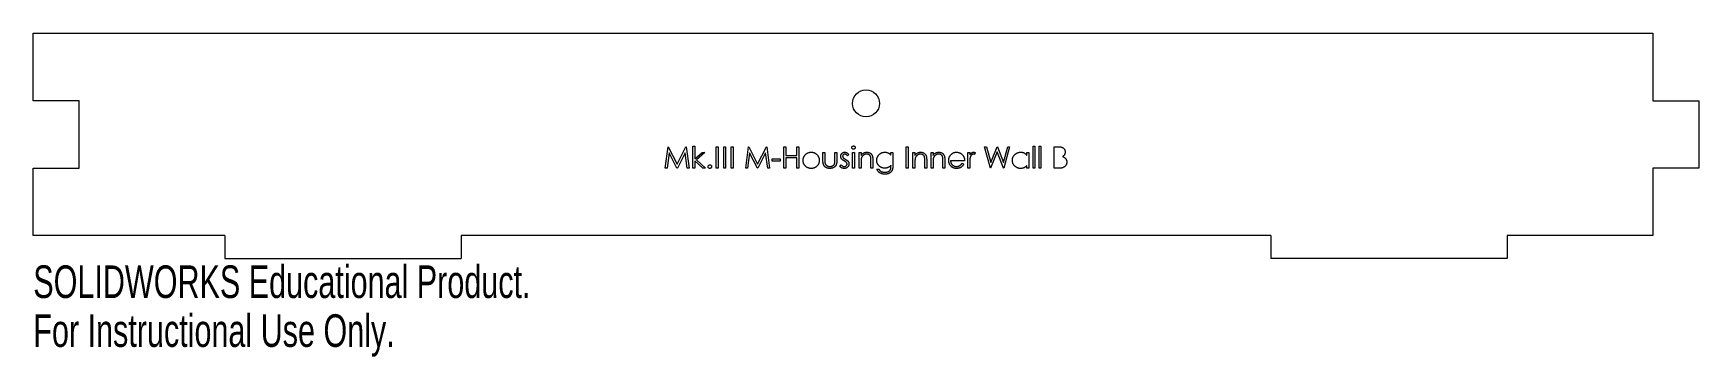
# Model space of a CAD drawing. Header units: millimetres. Extents: x -3 to 243, y -18 to 30.
import ezdxf

# ---------------------------------------------------------------- set-up
doc = ezdxf.new("R2010")
doc.units = ezdxf.units.MM
doc.styles.add('SLDTEXTSTYLE0', font='TXT', dxfattribs={"width": 0.7})

msp = doc.modelspace()

# ---------------------------------------------------------------- linework, layer by layer
at = {"color": 7, "linetype": 'Continuous', "lineweight": 15}
for p, q in [((-3.4, 30), (236.6, 30)), ((-3.4, 20), (-3.4, 30)), ((236.6, 30), (236.6, 20)), ((3.4, 20), (-3.4, 20)), ((3.4, 10), (3.4, 20)), ((236.6, 20), (243.4, 20)), ((243.4, 20), (243.4, 10)), ((90.24, 10), (90.66, 13.18)), ((90.66, 13.18), (90.7, 13.18)), ((90.7, 13.18), (92.02, 10.57)), ((92.02, 10.57), (93.32, 13.18)), ((93.32, 13.18), (93.36, 13.18)), ((93.36, 13.18), (93.79, 10)), ((94.36, 10), (94.36, 13.26)), ((94.36, 13.26), (94.64, 13.26)), ((94.64, 13.26), (94.64, 11.37)), ((97.82, 10), (97.82, 13.18)), ((97.82, 13.18), (98.1, 13.18)), ((98.1, 13.18), (98.1, 10)), ((98.91, 10), (98.91, 13.18)), ((98.91, 13.18), (99.2, 13.18)), ((99.2, 13.18), (99.2, 10)), ((100.01, 10), (100.01, 13.18)), ((100.01, 13.18), (100.3, 13.18)), ((100.3, 13.18), (100.3, 10)), ((102.17, 10), (102.59, 13.18)), ((102.59, 13.18), (102.63, 13.18)), ((102.63, 13.18), (103.94, 10.57)), ((103.94, 10.57), (105.25, 13.18)), ((105.25, 13.18), (105.29, 13.18)), ((105.29, 13.18), (105.71, 10)), ((107.83, 10), (107.83, 13.18)), ((107.83, 13.18), (108.11, 13.18)), ((108.11, 13.18), (108.11, 11.87)), ((109.74, 11.87), (109.74, 13.18)), ((109.74, 13.18), (110.03, 13.18)), ((110.03, 13.18), (110.03, 10)), ((125.94, 10), (125.94, 13.18)), ((125.94, 13.18), (126.23, 13.18)), ((126.23, 13.18), (126.23, 10)), ((138.43, 10), (137.58, 13.18)), ((137.58, 13.18), (137.88, 13.18)), ((137.88, 13.18), (138.5, 10.85)), ((139.44, 12.43), (138.47, 10)), ((138.5, 10.85), (139.42, 13.18)), ((139.42, 13.18), (139.47, 13.18)), ((140.39, 10), (139.44, 12.43)), ((139.47, 13.18), (140.37, 10.86)), ((140.37, 10.86), (141, 13.18)), ((141.29, 13.18), (140.43, 10)), ((141, 13.18), (141.29, 13.18)), ((144.75, 10), (144.75, 13.26)), ((144.75, 13.26), (145.03, 13.26)), ((145.03, 13.26), (145.03, 10)), ((145.64, 10), (145.64, 13.26)), ((145.64, 13.26), (145.93, 13.26)), ((145.93, 13.26), (145.93, 10)), ((147.88, 10), (147.88, 13.18)), ((147.88, 13.18), (148.5, 13.18)), ((-3.4, 10), (3.4, 10)), ((-3.4, 0), (-3.4, 10)), ((90.53, 10), (90.24, 10)), ((90.83, 12.29), (90.53, 10)), ((91.99, 10), (90.83, 12.29)), ((92.05, 10), (91.99, 10)), ((93.2, 12.28), (92.05, 10)), ((93.5, 10), (93.2, 12.28)), ((93.79, 10), (93.5, 10)), ((94.64, 10), (94.36, 10)), ((94.64, 11.37), (95.7, 12.32)), ((95.82, 10), (94.64, 11.07)), ((94.64, 11.07), (94.64, 10)), ((96.11, 12.32), (94.88, 11.22)), ((94.88, 11.22), (96.23, 10)), ((95.7, 12.32), (96.11, 12.32)), ((96.23, 10), (95.82, 10)), ((98.1, 10), (97.82, 10)), ((99.2, 10), (98.91, 10)), ((100.3, 10), (100.01, 10)), ((102.46, 10), (102.17, 10)), ((102.76, 12.29), (102.46, 10)), ((103.91, 10), (102.76, 12.29)), ((103.98, 10), (103.91, 10)), ((105.12, 12.28), (103.98, 10)), ((105.43, 10), (105.12, 12.28)), ((105.71, 10), (105.43, 10)), ((106.08, 11.06), (106.08, 11.38)), ((106.08, 11.38), (107.3, 11.38)), ((107.3, 11.06), (106.08, 11.06)), ((107.3, 11.38), (107.3, 11.06)), ((108.11, 10), (107.83, 10)), ((108.11, 11.87), (109.74, 11.87)), ((109.74, 11.55), (108.11, 11.55)), ((108.11, 11.55), (108.11, 10)), ((109.74, 10), (109.74, 11.55)), ((110.03, 10), (109.74, 10)), ((113.61, 11.21), (113.61, 12.32)), ((113.61, 12.32), (113.89, 12.32)), ((113.89, 12.32), (113.89, 11.24)), ((115.4, 11.24), (115.4, 12.32)), ((115.4, 12.32), (115.69, 12.32)), ((115.69, 12.32), (115.69, 11.19)), ((116.13, 10.27), (116.32, 10.49)), ((117.44, 12.03), (117.24, 11.83)), ((118.01, 10), (118.01, 12.32)), ((118.01, 12.32), (118.29, 12.32)), ((118.29, 10), (118.01, 10)), ((118.29, 12.32), (118.29, 10)), ((118.98, 10), (118.98, 12.32)), ((118.98, 12.32), (119.27, 12.32)), ((119.27, 10), (118.98, 10)), ((119.27, 12.32), (119.27, 11.9)), ((119.27, 10.84), (119.27, 10)), ((120.73, 10), (120.73, 11.09)), ((121.02, 10), (120.73, 10)), ((121.02, 11.18), (121.02, 10)), ((123.7, 11.91), (123.7, 12.32)), ((123.7, 12.32), (123.99, 12.32)), ((123.7, 10.32), (123.7, 10.44)), ((123.99, 12.32), (123.99, 10.48)), ((126.23, 10), (125.94, 10)), ((126.96, 10), (126.96, 12.32)), ((126.96, 12.32), (127.25, 12.32)), ((127.25, 10), (126.96, 10)), ((127.25, 12.32), (127.25, 11.9)), ((127.25, 10.84), (127.25, 10)), ((128.71, 10), (128.71, 11.09)), ((129, 10), (128.71, 10)), ((129, 11.18), (129, 10)), ((129.65, 10), (129.65, 12.32)), ((129.65, 12.32), (129.93, 12.32)), ((129.93, 10), (129.65, 10)), ((129.93, 12.32), (129.93, 11.9)), ((129.93, 10.84), (129.93, 10)), ((131.4, 10), (131.4, 11.09)), ((131.68, 10), (131.4, 10)), ((131.68, 11.18), (131.68, 10)), ((134.61, 11.1), (132.54, 11.1)), ((134.24, 10.73), (134.49, 10.6)), ((135.1, 10), (135.1, 12.32)), ((135.1, 12.32), (135.39, 12.32)), ((135.39, 10), (135.1, 10)), ((135.39, 12.32), (135.39, 11.98)), ((135.39, 10.78), (135.39, 10)), ((136.2, 12.28), (136.04, 12.03)), ((138.47, 10), (138.43, 10)), ((140.43, 10), (140.39, 10)), ((143.85, 11.89), (143.85, 12.32)), ((143.85, 12.32), (144.14, 12.32)), ((143.85, 10), (143.85, 10.4)), ((144.14, 10), (143.85, 10)), ((144.14, 12.32), (144.14, 10)), ((145.03, 10), (144.75, 10)), ((145.93, 10), (145.64, 10)), ((148.74, 10), (147.88, 10)), ((236.6, 10), (236.6, 0)), ((243.4, 10), (236.6, 10)), ((121.63, 9.84), (121.91, 9.84)), ((25, 0), (-3.4, 0)), ((25, 0), (25, -3.4)), ((60, 0), (60, -3.4)), ((180, 0), (60, 0)), ((180, 0), (180, -3.4)), ((215, 0), (215, -3.4)), ((236.6, 0), (215, 0)), ((25, -3.4), (60, -3.4)), ((215, -3.4), (180, -3.4))]:
    msp.add_line(p, q, dxfattribs=at)
msp.add_circle((120, 19.6), 2, dxfattribs=at)
for points, knots in [([(111, 11.98), (111.03, 12.01), (111.08, 12.07), (111.18, 12.15), (111.28, 12.21), (111.39, 12.27), (111.51, 12.31), (111.63, 12.34), (111.75, 12.36), (111.84, 12.36), (111.88, 12.36)], [0, 0, 0, 0, 0.128498, 0.252713, 0.374819, 0.496436, 0.617911, 0.741288, 0.8687, 1, 1, 1, 1]), ([(111.88, 12.36), (111.92, 12.36), (112.01, 12.36), (112.13, 12.34), (112.25, 12.31), (112.37, 12.27), (112.48, 12.21), (112.58, 12.15), (112.67, 12.07), (112.73, 12.01), (112.76, 11.98)], [0, 0, 0, 0, 0.131751, 0.258332, 0.382134, 0.503804, 0.624693, 0.746871, 0.871514, 1, 1, 1, 1]), ([(116.26, 11.75), (116.26, 11.77), (116.26, 11.82), (116.26, 11.88), (116.28, 11.94), (116.3, 11.99), (116.32, 12.05), (116.35, 12.1), (116.38, 12.14), (116.42, 12.19), (116.46, 12.23), (116.51, 12.26), (116.56, 12.29), (116.61, 12.32), (116.66, 12.34), (116.72, 12.35), (116.78, 12.36), (116.82, 12.36), (116.84, 12.36)], [0, 0, 0, 0, 0.067978, 0.133044, 0.196507, 0.258613, 0.319728, 0.380873, 0.442636, 0.505079, 0.567881, 0.628814, 0.68891, 0.748765, 0.809386, 0.870884, 0.934037, 1, 1, 1, 1]), ([(116.84, 12.36), (116.87, 12.36), (116.92, 12.36), (116.99, 12.34), (117.07, 12.32), (117.14, 12.28), (117.21, 12.23), (117.29, 12.17), (117.36, 12.11), (117.41, 12.06), (117.44, 12.03)], [0, 0, 0, 0, 0.105714, 0.213412, 0.326127, 0.444452, 0.569061, 0.702712, 0.846318, 1, 1, 1, 1]), ([(117.88, 13.05), (117.88, 13.07), (117.89, 13.1), (117.9, 13.15), (117.93, 13.19), (117.96, 13.23), (118, 13.26), (118.05, 13.28), (118.1, 13.29), (118.13, 13.3), (118.15, 13.3)], [0, 0, 0, 0, 0.12329, 0.242149, 0.363437, 0.489745, 0.618115, 0.744894, 0.868932, 1, 1, 1, 1]), ([(118.15, 12.81), (118.13, 12.81), (118.1, 12.81), (118.05, 12.83), (118, 12.85), (117.96, 12.88), (117.93, 12.92), (117.9, 12.96), (117.89, 13), (117.88, 13.04), (117.88, 13.05)], [0, 0, 0, 0, 0.131867, 0.256661, 0.384213, 0.513365, 0.640443, 0.761085, 0.879146, 1, 1, 1, 1]), ([(118.15, 13.3), (118.16, 13.3), (118.2, 13.29), (118.25, 13.28), (118.29, 13.26), (118.34, 13.23), (118.37, 13.19), (118.39, 13.15), (118.41, 13.1), (118.41, 13.07), (118.41, 13.05)], [0, 0, 0, 0, 0.1318993, 0.2582841, 0.3843411, 0.5119796, 0.638632, 0.7592298, 0.8774122, 1, 1, 1, 1]), ([(118.41, 13.05), (118.41, 13.04), (118.41, 13), (118.39, 12.96), (118.37, 12.92), (118.34, 12.88), (118.29, 12.85), (118.25, 12.82), (118.2, 12.81), (118.16, 12.81), (118.15, 12.81)], [0, 0, 0, 0, 0.120162, 0.237546, 0.357497, 0.484917, 0.613329, 0.74015, 0.867301, 1, 1, 1, 1]), ([(119.27, 11.9), (119.3, 11.94), (119.36, 12.01), (119.46, 12.11), (119.56, 12.19), (119.67, 12.25), (119.78, 12.3), (119.9, 12.34), (120.02, 12.36), (120.11, 12.36), (120.15, 12.36)], [0, 0, 0, 0, 0.140976, 0.273569, 0.398988, 0.51993, 0.63811, 0.756589, 0.87686, 1, 1, 1, 1]), ([(120.15, 12.36), (120.19, 12.36), (120.28, 12.36), (120.4, 12.33), (120.51, 12.29), (120.62, 12.23), (120.71, 12.16), (120.8, 12.08), (120.87, 11.98), (120.91, 11.89), (120.94, 11.82), (120.96, 11.75), (120.98, 11.67), (120.99, 11.59), (121, 11.5), (121.01, 11.4), (121.02, 11.3), (121.02, 11.22), (121.02, 11.18)], [0, 0, 0, 0, 0.07724, 0.151178, 0.223488, 0.295543, 0.366976, 0.437131, 0.507044, 0.57856, 0.616614, 0.658756, 0.704491, 0.754803, 0.809332, 0.868274, 0.932073, 1, 1, 1, 1]), ([(121.59, 11.17), (121.59, 11.19), (121.59, 11.25), (121.6, 11.32), (121.61, 11.4), (121.63, 11.48), (121.65, 11.55), (121.68, 11.62), (121.71, 11.69), (121.75, 11.76), (121.79, 11.83), (121.83, 11.89), (121.88, 11.95), (121.94, 12.01), (121.99, 12.06), (122.06, 12.11), (122.12, 12.16), (122.19, 12.2), (122.26, 12.24), (122.33, 12.27), (122.41, 12.3), (122.48, 12.32), (122.55, 12.34), (122.63, 12.35), (122.71, 12.36), (122.76, 12.36), (122.79, 12.36)], [0, 0, 0, 0, 0.042034, 0.083905, 0.125069, 0.166158, 0.20721, 0.248491, 0.289878, 0.33217, 0.374476, 0.416225, 0.45761, 0.499073, 0.540553, 0.582249, 0.62455, 0.667433, 0.710323, 0.752467, 0.794065, 0.835216, 0.876228, 0.917446, 0.958643, 1, 1, 1, 1]), ([(122.79, 12.36), (122.83, 12.36), (122.91, 12.36), (123.04, 12.34), (123.16, 12.31), (123.27, 12.26), (123.39, 12.2), (123.5, 12.13), (123.6, 12.03), (123.67, 11.95), (123.7, 11.91)], [0, 0, 0, 0, 0.120911, 0.238762, 0.354755, 0.470359, 0.589144, 0.716329, 0.852445, 1, 1, 1, 1]), ([(127.25, 11.9), (127.28, 11.94), (127.33, 12.01), (127.43, 12.11), (127.54, 12.19), (127.65, 12.25), (127.76, 12.3), (127.88, 12.34), (128, 12.36), (128.09, 12.36), (128.13, 12.36)], [0, 0, 0, 0, 0.140976, 0.273569, 0.398988, 0.51993, 0.63811, 0.756589, 0.87686, 1, 1, 1, 1]), ([(128.13, 12.36), (128.17, 12.36), (128.26, 12.36), (128.38, 12.33), (128.49, 12.29), (128.6, 12.23), (128.69, 12.16), (128.78, 12.08), (128.85, 11.98), (128.89, 11.89), (128.92, 11.82), (128.94, 11.75), (128.96, 11.67), (128.97, 11.59), (128.98, 11.5), (128.99, 11.4), (129, 11.3), (129, 11.22), (129, 11.18)], [0, 0, 0, 0, 0.0772404, 0.1511781, 0.223488, 0.2955426, 0.3669763, 0.4371305, 0.5070436, 0.5785597, 0.6166135, 0.6587562, 0.7044912, 0.7548031, 0.8093316, 0.8682745, 0.9320729, 1, 1, 1, 1]), ([(129.93, 11.9), (129.96, 11.94), (130.02, 12.01), (130.12, 12.11), (130.22, 12.19), (130.33, 12.25), (130.45, 12.3), (130.56, 12.34), (130.69, 12.36), (130.77, 12.36), (130.81, 12.36)], [0, 0, 0, 0, 0.140976, 0.273569, 0.398988, 0.51993, 0.63811, 0.756589, 0.87686, 1, 1, 1, 1]), ([(130.81, 12.36), (130.86, 12.36), (130.94, 12.36), (131.06, 12.33), (131.18, 12.29), (131.28, 12.23), (131.38, 12.16), (131.46, 12.08), (131.53, 11.98), (131.58, 11.89), (131.61, 11.82), (131.63, 11.75), (131.65, 11.67), (131.66, 11.59), (131.67, 11.5), (131.68, 11.4), (131.68, 11.3), (131.68, 11.22), (131.68, 11.18)], [0, 0, 0, 0, 0.0772404, 0.1511781, 0.223488, 0.2955426, 0.3669763, 0.4371305, 0.5070436, 0.5785597, 0.6166135, 0.6587562, 0.7044912, 0.7548031, 0.8093316, 0.8682745, 0.9320729, 1, 1, 1, 1]), ([(132.52, 11.93), (132.55, 11.96), (132.6, 12.03), (132.7, 12.12), (132.8, 12.19), (132.91, 12.26), (133.03, 12.3), (133.16, 12.34), (133.29, 12.36), (133.38, 12.36), (133.43, 12.36)], [0, 0, 0, 0, 0.128835, 0.253589, 0.374643, 0.49534, 0.616325, 0.739759, 0.866842, 1, 1, 1, 1]), ([(133.43, 12.36), (133.47, 12.36), (133.57, 12.36), (133.7, 12.33), (133.83, 12.3), (133.95, 12.25), (134.07, 12.18), (134.17, 12.1), (134.27, 12.01), (134.33, 11.94), (134.36, 11.9)], [0, 0, 0, 0, 0.13204, 0.259033, 0.38188, 0.502258, 0.622752, 0.744743, 0.870109, 1, 1, 1, 1]), ([(135.39, 11.98), (135.41, 12.01), (135.45, 12.07), (135.51, 12.15), (135.58, 12.22), (135.65, 12.27), (135.73, 12.31), (135.8, 12.34), (135.88, 12.36), (135.93, 12.36), (135.95, 12.36)], [0, 0, 0, 0, 0.160059, 0.306112, 0.438367, 0.560541, 0.675317, 0.786114, 0.892842, 1, 1, 1, 1]), ([(135.95, 12.36), (135.97, 12.36), (136.01, 12.36), (136.07, 12.34), (136.14, 12.32), (136.18, 12.29), (136.2, 12.28)], [0, 0, 0, 0, 0.225278, 0.463523, 0.720324, 1, 1, 1, 1]), ([(141.7, 11.17), (141.7, 11.21), (141.7, 11.29), (141.72, 11.4), (141.74, 11.52), (141.78, 11.63), (141.83, 11.73), (141.9, 11.83), (141.97, 11.92), (142.05, 12.01), (142.14, 12.09), (142.24, 12.16), (142.34, 12.23), (142.45, 12.27), (142.56, 12.31), (142.67, 12.34), (142.79, 12.36), (142.87, 12.36), (142.91, 12.36)], [0, 0, 0, 0, 0.063775, 0.126079, 0.186904, 0.247574, 0.308003, 0.369132, 0.432033, 0.496791, 0.561611, 0.624914, 0.686726, 0.748079, 0.809582, 0.871631, 0.934886, 1, 1, 1, 1]), ([(142.91, 12.36), (142.96, 12.36), (143.05, 12.36), (143.19, 12.34), (143.32, 12.3), (143.44, 12.25), (143.56, 12.19), (143.66, 12.1), (143.76, 12.01), (143.82, 11.93), (143.85, 11.89)], [0, 0, 0, 0, 0.129862, 0.254654, 0.376015, 0.495255, 0.614798, 0.738106, 0.865196, 1, 1, 1, 1]), ([(148.5, 13.18), (148.53, 13.17), (148.59, 13.17), (148.68, 13.17), (148.76, 13.16), (148.83, 13.15), (148.9, 13.14), (148.97, 13.13), (149.02, 13.11), (149.09, 13.08), (149.17, 13.04), (149.26, 12.97), (149.33, 12.89), (149.4, 12.81), (149.45, 12.71), (149.48, 12.61), (149.51, 12.5), (149.51, 12.43), (149.51, 12.39)], [0, 0, 0, 0, 0.062594, 0.121323, 0.17668, 0.228365, 0.276868, 0.321879, 0.364099, 0.403356, 0.477968, 0.550535, 0.623584, 0.698175, 0.773354, 0.847281, 0.922818, 1, 1, 1, 1]), ([(149.51, 12.39), (149.51, 12.35), (149.51, 12.28), (149.49, 12.18), (149.46, 12.09), (149.42, 12), (149.37, 11.91), (149.3, 11.84), (149.23, 11.77), (149.17, 11.73), (149.14, 11.71)], [0, 0, 0, 0, 0.130569, 0.256581, 0.380552, 0.503623, 0.625739, 0.747549, 0.871766, 1, 1, 1, 1]), ([(96.59, 10.22), (96.6, 10.24), (96.6, 10.28), (96.61, 10.33), (96.64, 10.37), (96.67, 10.41), (96.71, 10.45), (96.76, 10.47), (96.81, 10.49), (96.84, 10.49), (96.86, 10.49)], [0, 0, 0, 0, 0.129097, 0.252046, 0.373905, 0.501038, 0.628171, 0.751376, 0.872426, 1, 1, 1, 1]), ([(96.86, 9.96), (96.84, 9.96), (96.81, 9.96), (96.76, 9.98), (96.71, 10), (96.67, 10.04), (96.64, 10.08), (96.61, 10.12), (96.6, 10.17), (96.6, 10.21), (96.59, 10.22)], [0, 0, 0, 0, 0.127757, 0.249414, 0.372796, 0.500111, 0.62861, 0.750643, 0.873768, 1, 1, 1, 1]), ([(96.86, 10.49), (96.88, 10.49), (96.91, 10.49), (96.96, 10.47), (97.01, 10.45), (97.05, 10.41), (97.08, 10.37), (97.11, 10.33), (97.12, 10.28), (97.12, 10.24), (97.12, 10.22)], [0, 0, 0, 0, 0.127519, 0.249986, 0.371792, 0.49887, 0.625948, 0.748492, 0.870959, 1, 1, 1, 1]), ([(97.12, 10.22), (97.12, 10.21), (97.12, 10.17), (97.11, 10.12), (97.08, 10.08), (97.05, 10.04), (97.01, 10), (96.96, 9.98), (96.91, 9.96), (96.88, 9.96), (96.86, 9.96)], [0, 0, 0, 0, 0.1261777, 0.2488206, 0.37154, 0.4999837, 0.6272442, 0.7492255, 0.872298, 1, 1, 1, 1]), ([(110.68, 11.15), (110.68, 11.19), (110.68, 11.27), (110.7, 11.38), (110.72, 11.49), (110.76, 11.6), (110.8, 11.7), (110.86, 11.8), (110.92, 11.89), (110.97, 11.95), (111, 11.98)], [0, 0, 0, 0, 0.1289191, 0.2552377, 0.3786786, 0.5010879, 0.6227137, 0.7462408, 0.871589, 1, 1, 1, 1]), ([(111.88, 9.96), (111.84, 9.96), (111.75, 9.96), (111.63, 9.98), (111.51, 10.01), (111.4, 10.05), (111.29, 10.1), (111.19, 10.16), (111.1, 10.23), (111.01, 10.32), (110.94, 10.41), (110.87, 10.5), (110.81, 10.6), (110.76, 10.7), (110.72, 10.81), (110.7, 10.92), (110.68, 11.04), (110.68, 11.11), (110.68, 11.15)], [0, 0, 0, 0, 0.068742, 0.134635, 0.198324, 0.260825, 0.322714, 0.384555, 0.446913, 0.510958, 0.574931, 0.636685, 0.697483, 0.757134, 0.816966, 0.876818, 0.937663, 1, 1, 1, 1]), ([(113.08, 11.15), (113.08, 11.11), (113.08, 11.04), (113.06, 10.92), (113.03, 10.81), (113, 10.7), (112.95, 10.6), (112.89, 10.5), (112.82, 10.41), (112.75, 10.32), (112.66, 10.23), (112.57, 10.16), (112.47, 10.1), (112.36, 10.05), (112.25, 10.01), (112.13, 9.98), (112.01, 9.96), (111.92, 9.96), (111.88, 9.96)], [0, 0, 0, 0, 0.062416, 0.123337, 0.183265, 0.243172, 0.302898, 0.363774, 0.425605, 0.489659, 0.553785, 0.616222, 0.677854, 0.739517, 0.802097, 0.865866, 0.931508, 1, 1, 1, 1]), ([(112.76, 11.98), (112.79, 11.95), (112.84, 11.89), (112.9, 11.8), (112.96, 11.7), (113, 11.6), (113.04, 11.49), (113.06, 11.38), (113.08, 11.27), (113.08, 11.19), (113.08, 11.15)], [0, 0, 0, 0, 0.128157, 0.253834, 0.376506, 0.498534, 0.621368, 0.744565, 0.870634, 1, 1, 1, 1]), ([(114.65, 9.96), (114.62, 9.96), (114.57, 9.96), (114.48, 9.97), (114.41, 9.98), (114.33, 9.99), (114.26, 10.01), (114.19, 10.03), (114.13, 10.06), (114.07, 10.09), (114.01, 10.13), (113.96, 10.17), (113.91, 10.21), (113.87, 10.26), (113.83, 10.31), (113.79, 10.36), (113.75, 10.42), (113.72, 10.48), (113.7, 10.54), (113.67, 10.62), (113.65, 10.7), (113.64, 10.78), (113.62, 10.88), (113.62, 10.98), (113.61, 11.1), (113.61, 11.17), (113.61, 11.21)], [0, 0, 0, 0, 0.0451517, 0.0887273, 0.1305341, 0.1710707, 0.2100958, 0.2477692, 0.2848494, 0.3209855, 0.3563874, 0.3915493, 0.4261914, 0.4605111, 0.4949714, 0.5295336, 0.5645757, 0.6000962, 0.6375349, 0.6782134, 0.7225827, 0.7701823, 0.8218793, 0.877067, 0.936524, 1, 1, 1, 1]), ([(113.89, 11.24), (113.89, 11.21), (113.89, 11.15), (113.9, 11.07), (113.9, 10.99), (113.91, 10.91), (113.91, 10.85), (113.92, 10.79), (113.93, 10.74), (113.94, 10.72), (113.94, 10.7)], [0, 0, 0, 0, 0.173617, 0.33212, 0.477936, 0.609932, 0.727032, 0.831671, 0.921715, 1, 1, 1, 1]), ([(113.94, 10.7), (113.95, 10.68), (113.96, 10.65), (113.98, 10.6), (114.01, 10.56), (114.04, 10.51), (114.07, 10.47), (114.11, 10.43), (114.15, 10.4), (114.21, 10.36), (114.3, 10.31), (114.41, 10.27), (114.53, 10.25), (114.61, 10.25), (114.65, 10.24)], [0, 0, 0, 0, 0.060487, 0.119716, 0.178086, 0.235971, 0.29461, 0.353536, 0.413161, 0.474545, 0.599234, 0.727029, 0.859695, 1, 1, 1, 1]), ([(115.69, 11.19), (115.68, 11.15), (115.68, 11.08), (115.68, 10.97), (115.67, 10.87), (115.66, 10.78), (115.64, 10.69), (115.62, 10.61), (115.6, 10.54), (115.57, 10.47), (115.54, 10.41), (115.51, 10.36), (115.47, 10.31), (115.43, 10.26), (115.38, 10.21), (115.33, 10.17), (115.28, 10.13), (115.23, 10.09), (115.17, 10.06), (115.1, 10.03), (115.04, 10.01), (114.97, 9.99), (114.89, 9.98), (114.81, 9.97), (114.73, 9.96), (114.68, 9.96), (114.65, 9.96)], [0, 0, 0, 0, 0.06221, 0.120696, 0.1755485, 0.2261906, 0.2737107, 0.3173021, 0.3578373, 0.3954278, 0.4310885, 0.4660975, 0.5010152, 0.5354236, 0.5701735, 0.6047651, 0.640093, 0.6759387, 0.7122248, 0.7494555, 0.7876011, 0.8267838, 0.8678286, 0.9101595, 0.9539387, 1, 1, 1, 1]), ([(114.65, 10.24), (114.69, 10.25), (114.78, 10.25), (114.89, 10.27), (115, 10.31), (115.1, 10.36), (115.19, 10.43), (115.26, 10.5), (115.31, 10.58), (115.34, 10.65), (115.35, 10.68)], [0, 0, 0, 0, 0.144632, 0.279837, 0.408371, 0.533043, 0.653596, 0.770016, 0.884339, 1, 1, 1, 1]), ([(115.35, 10.68), (115.36, 10.69), (115.37, 10.72), (115.37, 10.77), (115.38, 10.82), (115.39, 10.89), (115.39, 10.97), (115.4, 11.05), (115.4, 11.14), (115.4, 11.21), (115.4, 11.24)], [0, 0, 0, 0, 0.069693, 0.154074, 0.254591, 0.371465, 0.504755, 0.653494, 0.818953, 1, 1, 1, 1]), ([(116.8, 9.96), (116.76, 9.96), (116.7, 9.96), (116.61, 9.98), (116.51, 10), (116.42, 10.04), (116.34, 10.09), (116.26, 10.14), (116.19, 10.2), (116.15, 10.25), (116.13, 10.27)], [0, 0, 0, 0, 0.126743, 0.251724, 0.377219, 0.504694, 0.631458, 0.755401, 0.877701, 1, 1, 1, 1]), ([(116.36, 11.39), (116.34, 11.42), (116.31, 11.47), (116.28, 11.56), (116.26, 11.66), (116.26, 11.72), (116.26, 11.75)], [0, 0, 0, 0, 0.246252, 0.492591, 0.74057, 1, 1, 1, 1]), ([(116.32, 10.49), (116.34, 10.47), (116.37, 10.43), (116.43, 10.38), (116.49, 10.34), (116.54, 10.3), (116.6, 10.28), (116.66, 10.26), (116.72, 10.25), (116.76, 10.24), (116.78, 10.24)], [0, 0, 0, 0, 0.147476, 0.285904, 0.417172, 0.540501, 0.659238, 0.775006, 0.887229, 1, 1, 1, 1]), ([(116.76, 11.08), (116.74, 11.09), (116.69, 11.12), (116.63, 11.16), (116.57, 11.2), (116.51, 11.24), (116.47, 11.28), (116.43, 11.32), (116.39, 11.35), (116.37, 11.38), (116.36, 11.39)], [0, 0, 0, 0, 0.157762, 0.30595, 0.443775, 0.572824, 0.692154, 0.802296, 0.905564, 1, 1, 1, 1]), ([(116.84, 12.08), (116.82, 12.07), (116.78, 12.07), (116.73, 12.05), (116.67, 12.02), (116.63, 11.98), (116.59, 11.93), (116.56, 11.88), (116.54, 11.82), (116.54, 11.78), (116.54, 11.76)], [0, 0, 0, 0, 0.1249585, 0.2459006, 0.369166, 0.4985108, 0.6285039, 0.7510283, 0.8737242, 1, 1, 1, 1]), ([(116.54, 11.76), (116.54, 11.75), (116.54, 11.71), (116.56, 11.65), (116.58, 11.6), (116.61, 11.57), (116.62, 11.55)], [0, 0, 0, 0, 0.2400399, 0.4794032, 0.7317567, 1, 1, 1, 1]), ([(116.62, 11.55), (116.63, 11.54), (116.64, 11.53), (116.67, 11.5), (116.7, 11.47), (116.74, 11.44), (116.79, 11.41), (116.84, 11.38), (116.89, 11.35), (116.93, 11.33), (116.95, 11.31)], [0, 0, 0, 0, 0.083425, 0.17756, 0.283982, 0.402217, 0.533568, 0.676121, 0.831649, 1, 1, 1, 1]), ([(117.11, 10.84), (117.11, 10.85), (117.09, 10.86), (117.06, 10.89), (117.03, 10.92), (116.99, 10.95), (116.94, 10.98), (116.88, 11.01), (116.83, 11.04), (116.78, 11.07), (116.76, 11.08)], [0, 0, 0, 0, 0.076875, 0.167462, 0.27227, 0.389551, 0.520801, 0.666263, 0.825545, 1, 1, 1, 1]), ([(116.78, 10.24), (116.81, 10.25), (116.86, 10.25), (116.94, 10.27), (117.01, 10.3), (117.07, 10.35), (117.13, 10.41), (117.16, 10.48), (117.19, 10.54), (117.19, 10.59), (117.19, 10.62)], [0, 0, 0, 0, 0.134042, 0.261896, 0.387836, 0.517686, 0.644509, 0.764718, 0.880291, 1, 1, 1, 1]), ([(117.48, 10.63), (117.48, 10.61), (117.47, 10.56), (117.47, 10.5), (117.45, 10.43), (117.43, 10.37), (117.4, 10.31), (117.37, 10.26), (117.33, 10.2), (117.28, 10.15), (117.23, 10.11), (117.18, 10.07), (117.12, 10.03), (117.06, 10.01), (117, 9.99), (116.94, 9.97), (116.87, 9.96), (116.82, 9.96), (116.8, 9.96)], [0, 0, 0, 0, 0.064548, 0.127199, 0.188597, 0.24864, 0.309525, 0.370037, 0.431889, 0.495704, 0.559519, 0.621372, 0.682397, 0.743568, 0.805498, 0.86864, 0.933066, 1, 1, 1, 1]), ([(117.24, 11.83), (117.23, 11.85), (117.19, 11.89), (117.14, 11.94), (117.09, 11.98), (117.04, 12.02), (116.99, 12.04), (116.94, 12.06), (116.89, 12.07), (116.86, 12.08), (116.84, 12.08)], [0, 0, 0, 0, 0.158223, 0.305036, 0.441309, 0.565963, 0.683525, 0.793334, 0.898518, 1, 1, 1, 1]), ([(116.95, 11.31), (116.97, 11.3), (117.02, 11.27), (117.09, 11.23), (117.15, 11.19), (117.21, 11.15), (117.26, 11.11), (117.3, 11.07), (117.34, 11.03), (117.36, 11), (117.37, 10.99)], [0, 0, 0, 0, 0.158989, 0.307115, 0.446213, 0.574876, 0.694152, 0.804581, 0.906593, 1, 1, 1, 1]), ([(117.19, 10.62), (117.19, 10.64), (117.19, 10.68), (117.17, 10.74), (117.15, 10.79), (117.13, 10.82), (117.11, 10.84)], [0, 0, 0, 0, 0.2534754, 0.5004533, 0.7455781, 1, 1, 1, 1]), ([(117.37, 10.99), (117.38, 10.96), (117.42, 10.91), (117.45, 10.82), (117.47, 10.73), (117.47, 10.66), (117.48, 10.63)], [0, 0, 0, 0, 0.248839, 0.495235, 0.743336, 1, 1, 1, 1]), ([(119.31, 11.46), (119.31, 11.45), (119.3, 11.41), (119.29, 11.36), (119.28, 11.29), (119.28, 11.22), (119.27, 11.14), (119.27, 11.04), (119.27, 10.94), (119.27, 10.88), (119.27, 10.84)], [0, 0, 0, 0, 0.076995, 0.167615, 0.271052, 0.38946, 0.520843, 0.666399, 0.826094, 1, 1, 1, 1]), ([(120.1, 12.08), (120.08, 12.08), (120.03, 12.07), (119.96, 12.07), (119.9, 12.05), (119.84, 12.03), (119.77, 12.01), (119.71, 11.98), (119.66, 11.94), (119.6, 11.9), (119.55, 11.85), (119.5, 11.81), (119.46, 11.76), (119.42, 11.7), (119.38, 11.65), (119.35, 11.59), (119.33, 11.53), (119.32, 11.48), (119.31, 11.46)], [0, 0, 0, 0, 0.063986, 0.126627, 0.188984, 0.25023, 0.312351, 0.374574, 0.438148, 0.50292, 0.567974, 0.630771, 0.692935, 0.754398, 0.815218, 0.876117, 0.938015, 1, 1, 1, 1]), ([(120.7, 11.62), (120.69, 11.66), (120.67, 11.72), (120.62, 11.82), (120.57, 11.9), (120.5, 11.96), (120.41, 12.02), (120.32, 12.05), (120.21, 12.07), (120.14, 12.07), (120.1, 12.08)], [0, 0, 0, 0, 0.13552, 0.260833, 0.378476, 0.493178, 0.609281, 0.729981, 0.859261, 1, 1, 1, 1]), ([(120.73, 11.09), (120.73, 11.12), (120.73, 11.18), (120.73, 11.27), (120.73, 11.35), (120.72, 11.42), (120.72, 11.48), (120.71, 11.53), (120.71, 11.58), (120.7, 11.61), (120.7, 11.62)], [0, 0, 0, 0, 0.17885, 0.34211, 0.489826, 0.623254, 0.74008, 0.841483, 0.928908, 1, 1, 1, 1]), ([(122.78, 10), (122.75, 10), (122.7, 10), (122.62, 10.01), (122.54, 10.02), (122.47, 10.04), (122.39, 10.06), (122.32, 10.09), (122.25, 10.12), (122.18, 10.16), (122.11, 10.2), (122.04, 10.24), (121.98, 10.29), (121.93, 10.34), (121.87, 10.4), (121.83, 10.45), (121.78, 10.52), (121.74, 10.58), (121.7, 10.65), (121.67, 10.72), (121.65, 10.79), (121.62, 10.86), (121.61, 10.94), (121.6, 11.01), (121.59, 11.09), (121.59, 11.14), (121.59, 11.17)], [0, 0, 0, 0, 0.042865, 0.085222, 0.127202, 0.169025, 0.210882, 0.252963, 0.295628, 0.338553, 0.381463, 0.423582, 0.465066, 0.506312, 0.54704, 0.587676, 0.628675, 0.669946, 0.711036, 0.751996, 0.792673, 0.833446, 0.874191, 0.915494, 0.957478, 1, 1, 1, 1]), ([(123.7, 10.44), (123.68, 10.41), (123.62, 10.34), (123.52, 10.25), (123.41, 10.18), (123.29, 10.11), (123.17, 10.06), (123.04, 10.03), (122.91, 10), (122.82, 10), (122.78, 10)], [0, 0, 0, 0, 0.126561, 0.250895, 0.374719, 0.499826, 0.624964, 0.749039, 0.87318, 1, 1, 1, 1]), ([(122.79, 9.39), (122.84, 9.39), (122.93, 9.39), (123.07, 9.41), (123.19, 9.45), (123.31, 9.5), (123.41, 9.55), (123.49, 9.62), (123.56, 9.69), (123.61, 9.76), (123.64, 9.82), (123.65, 9.87), (123.67, 9.93), (123.68, 10), (123.69, 10.07), (123.7, 10.15), (123.7, 10.23), (123.7, 10.29), (123.7, 10.32)], [0, 0, 0, 0, 0.0981713, 0.1892644, 0.2744631, 0.3550232, 0.4309205, 0.501086, 0.5666076, 0.6297209, 0.6627107, 0.6987656, 0.7386105, 0.7825812, 0.8304088, 0.8825779, 0.9392287, 1, 1, 1, 1]), ([(123.99, 10.48), (123.99, 10.44), (123.99, 10.36), (123.98, 10.25), (123.98, 10.15), (123.97, 10.06), (123.96, 9.98), (123.94, 9.9), (123.93, 9.83), (123.91, 9.79), (123.9, 9.77)], [0, 0, 0, 0, 0.1634453, 0.3154887, 0.4562908, 0.5858641, 0.7054287, 0.8133707, 0.9117182, 1, 1, 1, 1]), ([(127.29, 11.46), (127.29, 11.45), (127.28, 11.41), (127.27, 11.36), (127.26, 11.29), (127.26, 11.22), (127.25, 11.14), (127.25, 11.04), (127.25, 10.94), (127.25, 10.88), (127.25, 10.84)], [0, 0, 0, 0, 0.076995, 0.167615, 0.271052, 0.38946, 0.520843, 0.666399, 0.826094, 1, 1, 1, 1]), ([(128.08, 12.08), (128.06, 12.08), (128.01, 12.07), (127.94, 12.07), (127.88, 12.05), (127.81, 12.03), (127.75, 12.01), (127.69, 11.98), (127.63, 11.94), (127.58, 11.9), (127.53, 11.85), (127.48, 11.81), (127.44, 11.76), (127.4, 11.7), (127.36, 11.65), (127.33, 11.59), (127.31, 11.53), (127.3, 11.48), (127.29, 11.46)], [0, 0, 0, 0, 0.063986, 0.126627, 0.188984, 0.25023, 0.312351, 0.374574, 0.438148, 0.50292, 0.567974, 0.630771, 0.692935, 0.754398, 0.815218, 0.876117, 0.938015, 1, 1, 1, 1]), ([(128.68, 11.62), (128.67, 11.66), (128.65, 11.72), (128.6, 11.82), (128.55, 11.9), (128.47, 11.96), (128.39, 12.02), (128.3, 12.05), (128.19, 12.07), (128.12, 12.07), (128.08, 12.08)], [0, 0, 0, 0, 0.1355195, 0.2608332, 0.378476, 0.4931776, 0.609281, 0.729981, 0.8592613, 1, 1, 1, 1]), ([(128.71, 11.09), (128.71, 11.12), (128.71, 11.18), (128.71, 11.27), (128.71, 11.35), (128.7, 11.42), (128.7, 11.48), (128.69, 11.53), (128.69, 11.58), (128.68, 11.61), (128.68, 11.62)], [0, 0, 0, 0, 0.17885, 0.3421096, 0.4898257, 0.6232544, 0.7400797, 0.8414827, 0.9289077, 1, 1, 1, 1]), ([(129.98, 11.46), (129.97, 11.45), (129.96, 11.41), (129.96, 11.36), (129.95, 11.29), (129.94, 11.22), (129.94, 11.14), (129.93, 11.04), (129.93, 10.94), (129.93, 10.88), (129.93, 10.84)], [0, 0, 0, 0, 0.076995, 0.167615, 0.271052, 0.38946, 0.520843, 0.666399, 0.826094, 1, 1, 1, 1]), ([(130.77, 12.08), (130.74, 12.08), (130.7, 12.07), (130.63, 12.07), (130.56, 12.05), (130.5, 12.03), (130.44, 12.01), (130.38, 11.98), (130.32, 11.94), (130.27, 11.9), (130.21, 11.85), (130.16, 11.81), (130.12, 11.76), (130.08, 11.7), (130.05, 11.65), (130.02, 11.59), (129.99, 11.53), (129.98, 11.48), (129.98, 11.46)], [0, 0, 0, 0, 0.063986, 0.126627, 0.188984, 0.25023, 0.312351, 0.374574, 0.438148, 0.50292, 0.567974, 0.630771, 0.692935, 0.754398, 0.815218, 0.876117, 0.938015, 1, 1, 1, 1]), ([(131.36, 11.62), (131.35, 11.66), (131.34, 11.72), (131.29, 11.82), (131.23, 11.9), (131.16, 11.96), (131.08, 12.02), (130.98, 12.05), (130.88, 12.07), (130.8, 12.07), (130.77, 12.08)], [0, 0, 0, 0, 0.1355195, 0.2608332, 0.378476, 0.4931776, 0.609281, 0.729981, 0.8592613, 1, 1, 1, 1]), ([(131.4, 11.09), (131.4, 11.12), (131.4, 11.18), (131.4, 11.27), (131.39, 11.35), (131.39, 11.42), (131.38, 11.48), (131.38, 11.53), (131.37, 11.58), (131.37, 11.61), (131.36, 11.62)], [0, 0, 0, 0, 0.17885, 0.3421096, 0.4898257, 0.6232544, 0.7400797, 0.8414827, 0.9289077, 1, 1, 1, 1]), ([(132.25, 11.15), (132.25, 11.19), (132.26, 11.26), (132.27, 11.36), (132.29, 11.47), (132.32, 11.56), (132.36, 11.66), (132.4, 11.75), (132.46, 11.84), (132.5, 11.9), (132.52, 11.93)], [0, 0, 0, 0, 0.128045, 0.253768, 0.377428, 0.500551, 0.623296, 0.746578, 0.872348, 1, 1, 1, 1]), ([(133.42, 9.96), (133.37, 9.96), (133.29, 9.96), (133.16, 9.98), (133.04, 10.01), (132.93, 10.05), (132.83, 10.1), (132.73, 10.16), (132.64, 10.24), (132.56, 10.32), (132.49, 10.42), (132.42, 10.51), (132.37, 10.61), (132.33, 10.72), (132.29, 10.82), (132.27, 10.93), (132.26, 11.04), (132.25, 11.12), (132.25, 11.15)], [0, 0, 0, 0, 0.071579, 0.139629, 0.204797, 0.268135, 0.329814, 0.391301, 0.453434, 0.516552, 0.579631, 0.641119, 0.701294, 0.76081, 0.819932, 0.87892, 0.938983, 1, 1, 1, 1]), ([(132.54, 11.1), (132.54, 11.07), (132.54, 11.01), (132.55, 10.92), (132.57, 10.84), (132.6, 10.76), (132.64, 10.68), (132.68, 10.61), (132.73, 10.55), (132.79, 10.48), (132.85, 10.43), (132.91, 10.38), (132.98, 10.34), (133.06, 10.3), (133.13, 10.28), (133.21, 10.26), (133.3, 10.25), (133.35, 10.24), (133.38, 10.24)], [0, 0, 0, 0, 0.068385, 0.134476, 0.198391, 0.260753, 0.321829, 0.383037, 0.444653, 0.507398, 0.569825, 0.630778, 0.690929, 0.750945, 0.811049, 0.872331, 0.935004, 1, 1, 1, 1]), ([(133.38, 10.24), (133.41, 10.24), (133.47, 10.25), (133.55, 10.26), (133.64, 10.27), (133.72, 10.3), (133.79, 10.33), (133.87, 10.36), (133.93, 10.4), (133.99, 10.44), (134.05, 10.5), (134.11, 10.56), (134.18, 10.64), (134.22, 10.7), (134.24, 10.73)], [0, 0, 0, 0, 0.082592, 0.163879, 0.245659, 0.327726, 0.40861, 0.485749, 0.559169, 0.630268, 0.705306, 0.792065, 0.889796, 1, 1, 1, 1]), ([(134.49, 10.6), (134.47, 10.56), (134.43, 10.49), (134.36, 10.4), (134.29, 10.31), (134.22, 10.24), (134.13, 10.17), (134.05, 10.12), (133.96, 10.07), (133.86, 10.03), (133.76, 10), (133.65, 9.98), (133.54, 9.96), (133.46, 9.96), (133.42, 9.96)], [0, 0, 0, 0, 0.09337, 0.181661, 0.265874, 0.346355, 0.4246, 0.501903, 0.579992, 0.658443, 0.738672, 0.821894, 0.908801, 1, 1, 1, 1]), ([(134.36, 11.9), (134.38, 11.88), (134.42, 11.82), (134.47, 11.73), (134.51, 11.64), (134.55, 11.54), (134.58, 11.44), (134.6, 11.33), (134.61, 11.22), (134.61, 11.14), (134.61, 11.1)], [0, 0, 0, 0, 0.118522, 0.236255, 0.356174, 0.47725, 0.60154, 0.729618, 0.862158, 1, 1, 1, 1]), ([(135.44, 11.58), (135.43, 11.56), (135.42, 11.52), (135.41, 11.45), (135.41, 11.37), (135.4, 11.27), (135.39, 11.17), (135.39, 11.05), (135.39, 10.92), (135.39, 10.83), (135.39, 10.78)], [0, 0, 0, 0, 0.070855, 0.156938, 0.2586, 0.375891, 0.508166, 0.656238, 0.820177, 1, 1, 1, 1]), ([(135.9, 12.08), (135.88, 12.07), (135.83, 12.07), (135.76, 12.05), (135.69, 12.01), (135.64, 11.96), (135.6, 11.92), (135.57, 11.88), (135.54, 11.84), (135.52, 11.8), (135.5, 11.75), (135.47, 11.69), (135.45, 11.64), (135.44, 11.6), (135.44, 11.58)], [0, 0, 0, 0, 0.0938065, 0.1913381, 0.2951906, 0.4103123, 0.4719303, 0.5364252, 0.6031187, 0.6741177, 0.749332, 0.8282834, 0.9120398, 1, 1, 1, 1]), ([(136.04, 12.03), (136.03, 12.04), (136, 12.05), (135.97, 12.07), (135.93, 12.07), (135.91, 12.08), (135.9, 12.08)], [0, 0, 0, 0, 0.295139, 0.56023, 0.794983, 1, 1, 1, 1]), ([(142.91, 9.96), (142.86, 9.96), (142.78, 9.96), (142.66, 9.98), (142.55, 10.01), (142.44, 10.04), (142.34, 10.1), (142.23, 10.16), (142.14, 10.23), (142.05, 10.31), (141.97, 10.4), (141.89, 10.49), (141.83, 10.59), (141.78, 10.7), (141.74, 10.81), (141.72, 10.92), (141.7, 11.04), (141.7, 11.13), (141.7, 11.17)], [0, 0, 0, 0, 0.06462, 0.1274335, 0.1890041, 0.2499301, 0.3106685, 0.372329, 0.4349391, 0.4995755, 0.5641912, 0.6267352, 0.6881093, 0.7492936, 0.8103305, 0.8719012, 0.9350459, 1, 1, 1, 1]), ([(143.85, 10.4), (143.82, 10.37), (143.76, 10.29), (143.65, 10.2), (143.54, 10.12), (143.43, 10.06), (143.3, 10.02), (143.18, 9.98), (143.04, 9.96), (142.95, 9.96), (142.91, 9.96)], [0, 0, 0, 0, 0.134298, 0.262085, 0.38627, 0.507165, 0.6273, 0.748145, 0.87237, 1, 1, 1, 1]), ([(149.76, 10.9), (149.75, 10.87), (149.75, 10.81), (149.74, 10.72), (149.72, 10.63), (149.69, 10.55), (149.65, 10.47), (149.6, 10.4), (149.54, 10.33), (149.48, 10.26), (149.41, 10.2), (149.33, 10.15), (149.25, 10.1), (149.16, 10.06), (149.06, 10.04), (148.96, 10.02), (148.85, 10), (148.78, 10), (148.74, 10)], [0, 0, 0, 0, 0.06116, 0.120335, 0.17818, 0.235235, 0.292683, 0.351186, 0.410457, 0.47172, 0.533761, 0.595739, 0.657888, 0.721295, 0.786823, 0.854686, 0.925478, 1, 1, 1, 1]), ([(149.14, 11.71), (149.18, 11.7), (149.25, 11.67), (149.34, 11.63), (149.43, 11.57), (149.5, 11.52), (149.55, 11.46), (149.61, 11.39), (149.65, 11.32), (149.69, 11.25), (149.72, 11.16), (149.74, 11.08), (149.75, 10.99), (149.75, 10.93), (149.76, 10.9)], [0, 0, 0, 0, 0.106057, 0.202914, 0.2903, 0.370223, 0.446384, 0.521397, 0.598291, 0.676142, 0.755529, 0.834887, 0.916646, 1, 1, 1, 1]), ([(122.81, 9.1), (122.77, 9.11), (122.67, 9.11), (122.53, 9.12), (122.41, 9.15), (122.28, 9.19), (122.17, 9.23), (122.07, 9.29), (121.98, 9.35), (121.9, 9.42), (121.82, 9.5), (121.75, 9.6), (121.69, 9.71), (121.65, 9.79), (121.63, 9.84)], [0, 0, 0, 0, 0.096491, 0.188474, 0.27684, 0.362137, 0.443437, 0.520166, 0.59271, 0.662917, 0.735419, 0.814881, 0.903061, 1, 1, 1, 1]), ([(121.91, 9.84), (121.94, 9.8), (121.98, 9.73), (122.06, 9.64), (122.16, 9.56), (122.26, 9.5), (122.37, 9.45), (122.5, 9.41), (122.64, 9.39), (122.74, 9.39), (122.79, 9.39)], [0, 0, 0, 0, 0.1247165, 0.2438054, 0.3600615, 0.475112, 0.5935251, 0.7193502, 0.8538548, 1, 1, 1, 1]), ([(123.9, 9.77), (123.89, 9.74), (123.87, 9.69), (123.84, 9.62), (123.79, 9.55), (123.75, 9.48), (123.69, 9.43), (123.64, 9.37), (123.57, 9.32), (123.5, 9.28), (123.43, 9.23), (123.35, 9.2), (123.27, 9.17), (123.19, 9.15), (123.1, 9.13), (123.01, 9.11), (122.91, 9.11), (122.85, 9.1), (122.81, 9.1)], [0, 0, 0, 0, 0.061371, 0.120906, 0.179424, 0.237607, 0.295938, 0.354218, 0.413537, 0.474087, 0.535121, 0.596988, 0.66002, 0.724277, 0.790012, 0.857748, 0.927829, 1, 1, 1, 1])]:
    msp.add_open_spline(points, degree=3, knots=knots, dxfattribs=at)

# ---------------------------------------------------------------- texts
at = {"color": 7, "linetype": 'Continuous', "char_height": 4.8336, "attachment_point": 1, "style": 'SLDTEXTSTYLE0'}
for s, insert in [('SOLIDWORKS Educational Product.', (-3.4, -4.42)), ('For Instructional Use Only.', (-3.4, -11.67))]:
    msp.add_mtext(s, dxfattribs=dict(at, insert=insert))

doc.saveas('drawing.dxf')
